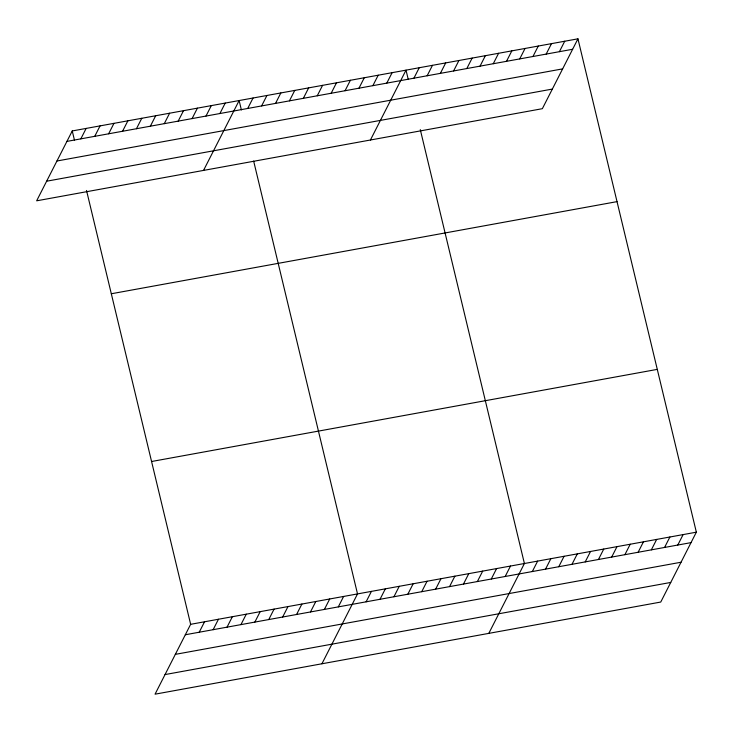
<?xml version="1.0" encoding="UTF-8"?>
<svg xmlns="http://www.w3.org/2000/svg" width="733" height="733" viewBox="0 0 733 733"><rect width="100%" height="100%" fill="white"/><g stroke="black" fill="none" stroke-linecap="round" stroke-linejoin="round"><path stroke-width="1.1" d="M72.246 130.95L36.65 200.815L542.356 108.686L577.952 38.822L72.246 130.95L74.5 140.342M80.832 138.867L86.155 128.422M94.74 136.329L100.064 125.884M108.64 133.8L113.963 123.355M122.548 131.262L127.872 120.817M136.457 128.733L141.781 118.288M150.366 126.195L155.689 115.75M164.274 123.666L169.598 113.221M178.183 121.128L183.507 110.683M192.083 118.599L197.406 108.154M205.991 116.061L211.315 105.616M219.9 113.533L225.223 103.087M203.536 170.413L239.132 100.549L241.386 109.941M247.717 108.466L253.041 98.02M261.617 105.928L266.94 95.482M275.526 103.399L280.849 92.944M289.434 100.861L294.758 90.416M303.343 98.332L308.666 87.878M317.252 95.794L322.575 85.349M331.16 93.265L336.484 82.811M345.06 90.727L350.383 80.282M358.968 88.198L364.292 77.744M372.877 85.66L378.201 75.215M386.786 83.131L392.109 72.677M370.422 140.012L406.018 70.148L408.272 79.54M413.916 78.184L419.239 67.738M427.147 75.774L432.47 65.329M440.368 73.364L445.691 62.919M453.599 70.954L458.922 60.509M466.82 68.545L472.144 58.099M86.521 190.443L190.644 624.314L155.048 694.178L660.754 602.05L696.35 532.185L577.952 38.822M480.051 66.135L485.374 55.69M199.22 632.231L204.544 621.786M493.272 63.725L498.596 53.28M213.129 629.693L218.452 619.248M506.503 61.315L511.826 50.87M227.038 627.164L232.361 616.719M519.724 58.906L525.048 48.46M240.946 624.626L246.27 614.181M532.955 56.496L538.279 46.051M254.855 622.097L260.178 611.652M546.177 54.086L551.5 43.641M268.754 619.559L274.078 609.114M559.407 51.676L564.731 41.231M282.663 617.03L287.987 606.585M296.572 614.492L301.895 604.047M310.48 611.963L315.804 601.518M324.389 609.425L329.713 598.98M338.298 606.897L343.621 596.451M321.924 663.777L357.521 593.913L253.655 161.086M366.106 601.83L371.429 591.375M380.015 599.292L385.338 588.846M393.923 596.763L399.247 586.308M407.832 594.225L413.155 583.78M421.732 591.696L427.055 581.242M435.64 589.158L440.964 578.713M449.549 586.629L454.872 576.175M463.458 584.091L468.781 573.646M477.366 581.562L482.69 571.108M491.275 579.024L496.598 568.579M505.174 576.495L510.498 566.041M488.81 633.376L524.407 563.512L420.293 129.631M532.314 571.548L537.637 561.102M545.535 569.138L550.859 558.693M558.766 566.728L564.089 556.283M571.987 564.318L577.311 553.873M585.218 561.909L590.541 551.463M598.44 559.499L603.763 549.054M611.67 557.089L616.994 546.644M624.892 554.679L630.215 544.234M638.122 552.27L643.446 541.824M651.344 549.86L656.667 539.415M664.574 547.45L669.898 537.005M677.796 545.04L683.119 534.595M66.923 141.396L572.629 49.276M56.936 161.003L562.642 68.875M46.637 181.207L552.352 89.078M111.315 293.759L617.03 201.63M151.566 461.506L657.281 369.377M190.644 624.314L696.35 532.185M185.312 634.76L691.027 542.631M175.324 654.367L681.039 562.238M165.035 674.571L670.741 582.442"/></g></svg>
